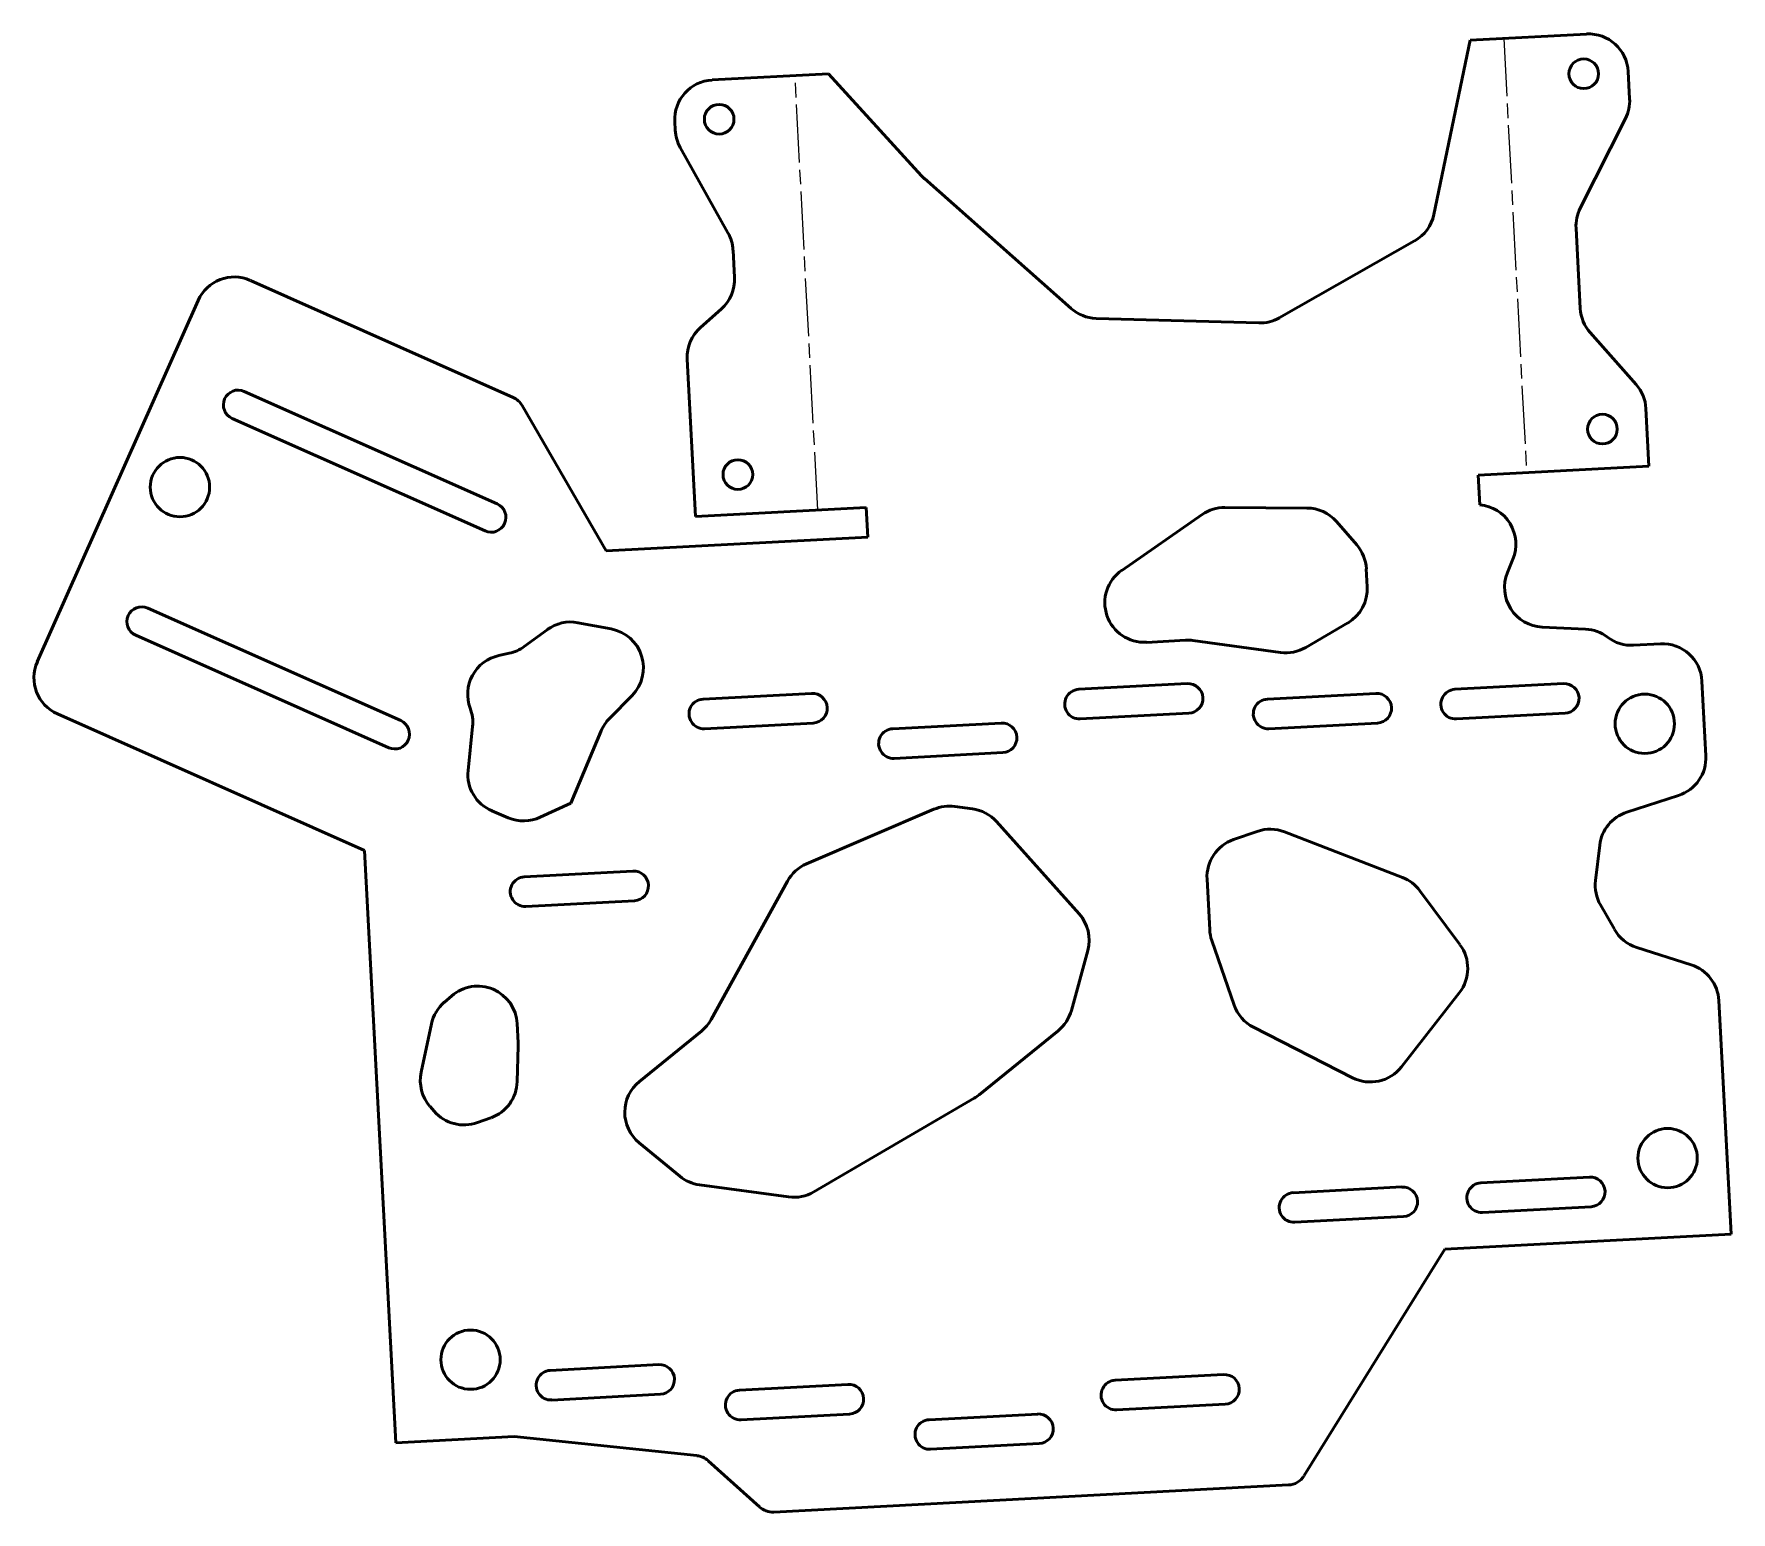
# Model space of a CAD drawing. Header units: millimetres. Extents: x 39 to 210, y 39 to 188.
import ezdxf

# ---------------------------------------------------------------- set-up
doc = ezdxf.new("R2010")
doc.units = ezdxf.units.MM
doc.linetypes.add('CHAIN', pattern=[0.3543, 0.2362, -0.0295, 0.0591, -0.0295])
doc.layers.add('Bend Centerline (ISO)', color=7, linetype='CHAIN', lineweight=25)
doc.layers.add('Visible (ISO)', color=7, linetype='Continuous', lineweight=50)

msp = doc.modelspace()

# ---------------------------------------------------------------- linework, layer by layer
at = {"layer": 'Bend Centerline (ISO)', "ltscale": 24.837708}
for p, q in [((187.29, 187.65), (189.6, 143.71)), ((117.91, 139.94), (115.6, 183.88))]:
    msp.add_line(p, q, dxfattribs=at)
at = {"layer": 'Visible (ISO)'}
for p, q in [((183.9, 187.47), (180.22, 169.82)), ((183.9, 187.47), (195.67, 188.09)), ((107.22, 183.44), (118.99, 184.06)), ((128.38, 173.76), (118.99, 184.06)), ((199.87, 184.31), (200.02, 181.55)), ((103.48, 178.36), (103.44, 179.23)), ((195.03, 170.46), (199.6, 179.54)), ((103.99, 176.62), (108.82, 167.99)), ((143.52, 160.32), (128.69, 173.46)), ((195.03, 160.32), (194.61, 168.45)), ((178.28, 167.16), (164.59, 159.38)), ((109.33, 166.24), (109.47, 163.46)), ((60.51, 163.16), (87.09, 151.33)), ((38.96, 124.59), (55.22, 161.13)), ((108.13, 160.25), (106.04, 158.4)), ((162.51, 158.86), (146.06, 159.32)), ((200.67, 152.64), (196.03, 157.88)), ((105.54, 139.29), (104.7, 155.2)), ((59.89, 151.94), (85.47, 140.56)), ((88.01, 150.5), (96.5, 135.81)), ((201.67, 150.2), (201.98, 144.37)), ((84.25, 137.82), (58.67, 149.2)), ((184.72, 143.46), (201.98, 144.37)), ((184.87, 140.46), (184.72, 143.46)), ((105.54, 139.29), (122.8, 140.2)), ((122.8, 140.2), (122.96, 137.2)), ((148.66, 133.83), (156.78, 139.48)), ((159.09, 140.19), (167.37, 140.14)), ((170.37, 138.76), (172.42, 136.4)), ((96.5, 135.81), (122.96, 137.2)), ((173.39, 133.99), (173.49, 132.17)), ((187.67, 133.61), (188.22, 134.95)), ((50.13, 130.01), (75.72, 118.63)), ((74.5, 115.89), (48.91, 127.27)), ((88.22, 126.12), (90.54, 127.83)), ((93.65, 128.54), (97.02, 127.9)), ((171.51, 128.51), (167.27, 126.03)), ((195.57, 127.88), (191.18, 128.09)), ((85.64, 125.21), (86.7, 125.44)), ((155.1, 126.76), (151.15, 126.55)), ((164.72, 125.52), (155.85, 126.73)), ((200.43, 126.26), (203.14, 126.4)), ((144.3, 121.8), (155.28, 122.38)), ((182.35, 121.8), (193.33, 122.38)), ((207.34, 122.62), (207.74, 115.08)), ((99.12, 121.16), (96.84, 118.84)), ((106.3, 120.8), (117.28, 121.38)), ((163.38, 120.8), (174.36, 121.38)), ((72.06, 105.48), (40.99, 119.31)), ((155.44, 119.38), (144.46, 118.81)), ((193.49, 119.38), (182.51, 118.81)), ((82.53, 113.59), (82.99, 118.05)), ((96, 117.59), (92.92, 110.29)), ((117.44, 118.39), (106.46, 117.81)), ((125.48, 117.81), (136.47, 118.39)), ((174.52, 118.39), (163.53, 117.81)), ((136.62, 115.39), (125.64, 114.81)), ((92.92, 110.29), (89.84, 108.86)), ((131.77, 109.94), (133.55, 109.7)), ((199.74, 109.36), (204.98, 111.06)), ((86.6, 108.8), (84.95, 109.49)), ((116.76, 104.14), (129.66, 109.66)), ((135.98, 108.41), (144.33, 99.09)), ((159.96, 106.59), (162.36, 107.43)), ((165.11, 107.38), (177.04, 102.77)), ((75.21, 45.57), (72.06, 105.48)), ((196.57, 102.44), (197, 106.03)), ((88.22, 102.83), (99.2, 103.41)), ((107.11, 88.39), (114.83, 102.39)), ((157.55, 97.48), (157.28, 102.6)), ((178.82, 101.42), (182.86, 95.97)), ((99.36, 100.41), (88.37, 99.83)), ((198.48, 97.52), (197.07, 99.99)), ((160.03, 89.86), (157.76, 96.38)), ((145.21, 95.37), (143.56, 89.32)), ((206.26, 93.92), (200.74, 95.68)), ((182.81, 91.13), (176.96, 83.61)), ((80.12, 90.13), (80.88, 90.79)), ((209.04, 90.32), (210.29, 66.69)), ((77.79, 83.06), (78.83, 87.94)), ((87.5, 87.98), (87.6, 86.03)), ((171.98, 82.5), (161.99, 87.61)), ((99.86, 82.12), (106.13, 87.21)), ((142.22, 87.26), (134.24, 80.78)), ((87.6, 85.71), (87.5, 82.11)), ((79.11, 79.11), (78.68, 79.6)), ((133.73, 80.44), (117.5, 70.95)), ((84.85, 78.46), (83.48, 77.97)), ((103.95, 72.55), (99.84, 75.93)), ((184.98, 71.87), (195.96, 72.45)), ((114.95, 70.44), (105.95, 71.67)), ((166, 70.87), (176.99, 71.45)), ((196.12, 69.45), (185.14, 68.88)), ((177.15, 68.46), (166.16, 67.88)), ((210.29, 66.69), (181.33, 65.17)), ((181.33, 65.17), (167.11, 42.25)), ((90.85, 52.9), (101.83, 53.48)), ((147.98, 51.9), (158.96, 52.48)), ((101.99, 50.48), (91, 49.9)), ((109.98, 50.9), (120.96, 51.48)), ((121.12, 48.48), (110.13, 47.9)), ((129.16, 47.9), (140.15, 48.48)), ((159.12, 49.48), (148.13, 48.9)), ((87.19, 46.2), (75.21, 45.57)), ((105.68, 44.27), (87.19, 46.2)), ((140.3, 45.49), (129.32, 44.91)), ((112.01, 39.08), (106.81, 43.76)), ((165.51, 41.31), (113.46, 38.57))]:
    msp.add_line(p, q, dxfattribs=at)
for centre, radius in [((195.38, 184.07), 1.5), ((107.93, 179.47), 1.5), ((197.27, 148.12), 1.5), ((53.39, 142.25), 3), ((109.82, 143.52), 1.5), ((201.56, 118.31), 3), ((203.87, 74.37), 3), ((82.78, 53.98), 3)]:
    msp.add_circle(centre, radius, dxfattribs=at)
for centre, radius, start, end in [((195.88, 184.1), 4, 3.0128, 93.0128), ((107.43, 179.44), 4, 93.0128, 183.0128), ((196.03, 181.34), 4, 333.2815, 3.0128), ((107.48, 178.57), 4, 183.0128, 209.2585), ((131.34, 176.45), 4, 222.3589, 228.4722), ((198.6, 168.66), 4, 153.2815, 183.0128), ((176.31, 170.64), 4, 299.6179, 348.231), ((105.33, 166.03), 4, 3.0128, 29.2585), ((58.88, 159.51), 4, 66.0128, 156.0128), ((105.48, 163.25), 4, 311.5658, 3.0128), ((146.17, 163.32), 4, 228.4722, 268.395), ((199.03, 160.53), 4, 183.0128, 221.5003), ((108.7, 155.41), 4, 131.5658, 183.0128), ((162.62, 162.86), 4, 268.395, 299.6179), ((59.28, 150.57), 1.5, 66.0128, 246.0128), ((86.27, 149.5), 2, 30.0138, 66.0128), ((197.68, 149.99), 4, 3.0128, 41.5003), ((84.86, 139.19), 1.5, 246.0128, 66.0128), ((159.07, 136.19), 4, 89.6367, 124.7885), ((167.35, 136.14), 4, 40.9239, 89.6367), ((184.52, 136.48), 4, 337.6231, 85), ((169.4, 133.78), 4, 3.0128, 40.9239), ((150.94, 130.55), 4, 124.7885, 273.0128), ((191.37, 132.09), 4, 157.6231, 267.2702), ((169.49, 131.96), 4, 300.2973, 3.0128), ((49.52, 128.64), 1.5, 66.0128, 246.0128), ((92.91, 124.61), 4, 79.279, 126.3324), ((96.27, 123.97), 4, 315.4096, 79.279), ((195.38, 123.89), 4, 52.7274, 87.2702), ((200.22, 130.25), 4, 232.7274, 273.0128), ((85.85, 129.35), 4, 282.1603, 306.3324), ((155.31, 122.77), 4, 82.2427, 93.0128), ((165.26, 129.49), 4, 262.2427, 300.2973), ((203.35, 122.41), 4, 3.0128, 93.0128), ((42.62, 122.96), 4, 156.0128, 246.0128), ((86.49, 121.3), 4, 102.1603, 200.7786), ((155.36, 120.88), 1.5, 273.0128, 93.0128), ((193.41, 120.88), 1.5, 273.0128, 93.0128), ((106.38, 119.31), 1.5, 93.0128, 273.0128), ((117.36, 119.88), 1.5, 273.0128, 93.0128), ((144.38, 120.3), 1.5, 93.0128, 273.0128), ((163.46, 119.31), 1.5, 93.0128, 273.0128), ((174.44, 119.88), 1.5, 273.0128, 93.0128), ((182.43, 120.3), 1.5, 93.0128, 273.0128), ((75.11, 117.26), 1.5, 246.0128, 66.0128), ((79.01, 118.46), 4, 354.1359, 20.7786), ((99.68, 116.04), 4, 135.4096, 157.1335), ((125.56, 116.31), 1.5, 93.0128, 273.0128), ((136.54, 116.89), 1.5, 273.0128, 93.0128), ((203.74, 114.87), 4, 287.9675, 3.0128), ((86.51, 113.18), 4, 174.1359, 247.1335), ((131.23, 105.98), 4, 82.2427, 113.1726), ((88.15, 112.49), 4, 247.1335, 294.9394), ((133.01, 105.74), 4, 41.8613, 82.2427), ((200.97, 105.56), 4, 107.9675, 173.2501), ((161.27, 102.81), 4, 109.1405, 183.0128), ((163.67, 103.65), 4, 68.8827, 109.1405), ((99.28, 101.91), 1.5, 273.0128, 93.0128), ((118.34, 100.46), 4, 113.1726, 151.1341), ((88.3, 101.33), 1.5, 93.0128, 273.0128), ((175.6, 99.04), 4, 36.5543, 68.8827), ((200.55, 101.97), 4, 173.2501, 209.6179), ((141.35, 96.43), 4, 344.7522, 41.8613), ((161.54, 97.69), 4, 183.0128, 199.1405), ((201.96, 99.49), 4, 209.6179, 252.3082), ((179.65, 93.58), 4, 322.1343, 36.5543), ((205.05, 90.11), 4, 3.0128, 72.3082), ((83.5, 87.77), 4, 3.0128, 130.9239), ((82.74, 87.11), 4, 130.9239, 168.001), ((139.7, 90.37), 4, 309.058, 344.7522), ((163.8, 91.17), 4, 199.1405, 242.9554), ((103.61, 90.32), 4, 309.058, 331.1341), ((83.6, 85.82), 4, 358.395, 3.0128), ((81.7, 82.22), 4, 168.001, 220.9239), ((173.8, 86.07), 4, 242.9554, 322.1343), ((83.5, 82.22), 4, 289.7371, 358.395), ((102.38, 79.02), 4, 129.058, 230.4884), ((131.72, 83.89), 4, 300.2973, 309.058), ((82.13, 81.73), 4, 220.9239, 289.7371), ((106.49, 75.63), 4, 230.4884, 262.2427), ((196.04, 70.95), 1.5, 273.0128, 93.0128), ((115.49, 74.41), 4, 262.2427, 300.2973), ((166.08, 69.38), 1.5, 93.0128, 273.0128), ((177.07, 69.95), 1.5, 273.0128, 93.0128), ((185.06, 70.37), 1.5, 93.0128, 273.0128), ((101.91, 51.98), 1.5, 273.0128, 93.0128), ((90.92, 51.4), 1.5, 93.0128, 273.0128), ((148.06, 50.4), 1.5, 93.0128, 273.0128), ((159.04, 50.98), 1.5, 273.0128, 93.0128), ((110.06, 49.4), 1.5, 93.0128, 273.0128), ((121.04, 49.98), 1.5, 273.0128, 93.0128), ((140.22, 46.99), 1.5, 273.0128, 93.0128), ((129.24, 46.41), 1.5, 93.0128, 273.0128), ((105.47, 42.28), 2, 48.0128, 84.0402), ((165.41, 43.3), 2, 273.0128, 328.1883), ((113.35, 40.56), 2, 228.0128, 273.0128)]:
    msp.add_arc(centre, radius, start, end, dxfattribs=at)

doc.saveas('drawing.dxf')
